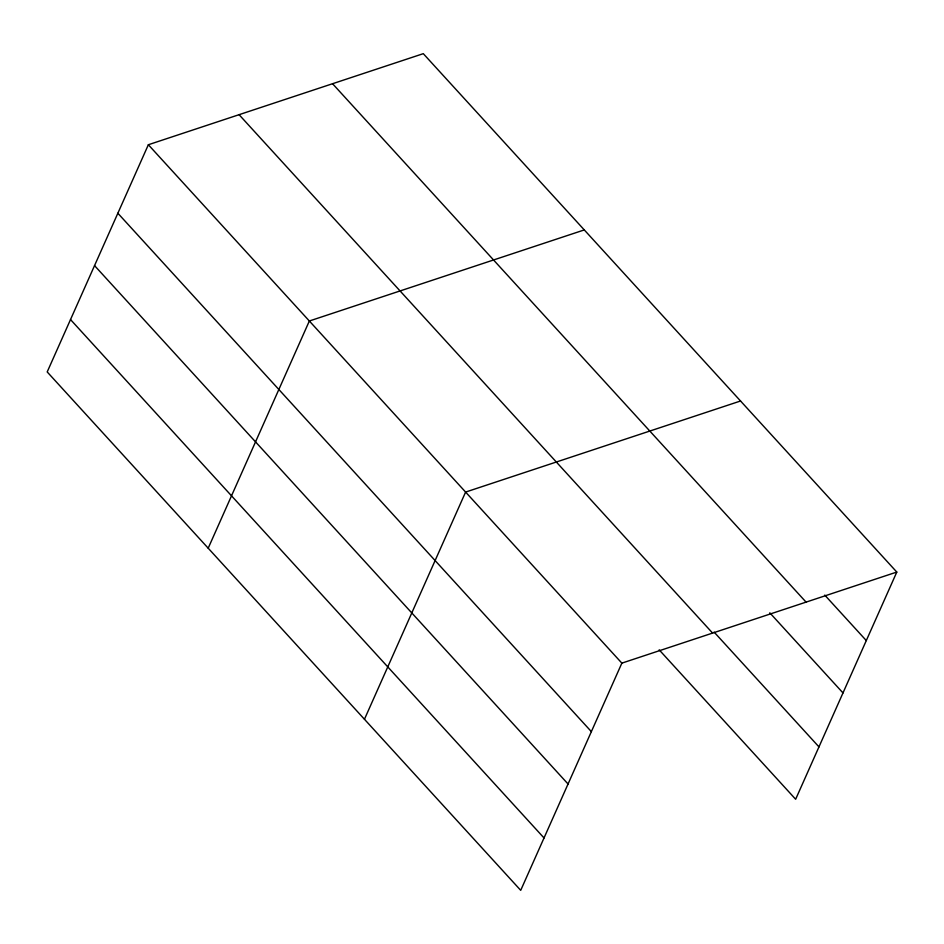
<?xml version="1.0" encoding="UTF-8"?>
<svg xmlns="http://www.w3.org/2000/svg" width="944" height="944" viewBox="0 0 944 944"><rect width="100%" height="100%" fill="white"/><g stroke="black" fill="none" stroke-linecap="round" stroke-linejoin="round"><path stroke-width="1.42" d="M148.35 144.739L47.2 371.936L520.71 890.334L621.86 663.136L896.8 572.064L423.29 53.666L148.35 144.739L621.86 663.136M208.199 548.193L309.349 320.995L584.277 229.923M364.455 719.257L465.604 492.072L740.544 400.999M896.8 572.064L795.65 799.261L659.172 649.838M824.761 595.098L866.297 640.563M332.559 83.721L806.07 602.119M769.797 612.809L842.992 692.931M714.136 632.126L818.967 746.893M239.08 114.684L712.59 633.082M117.858 213.238L591.369 731.635M94.542 265.606L568.052 784.004M70.517 319.568L544.027 837.965"/></g></svg>
